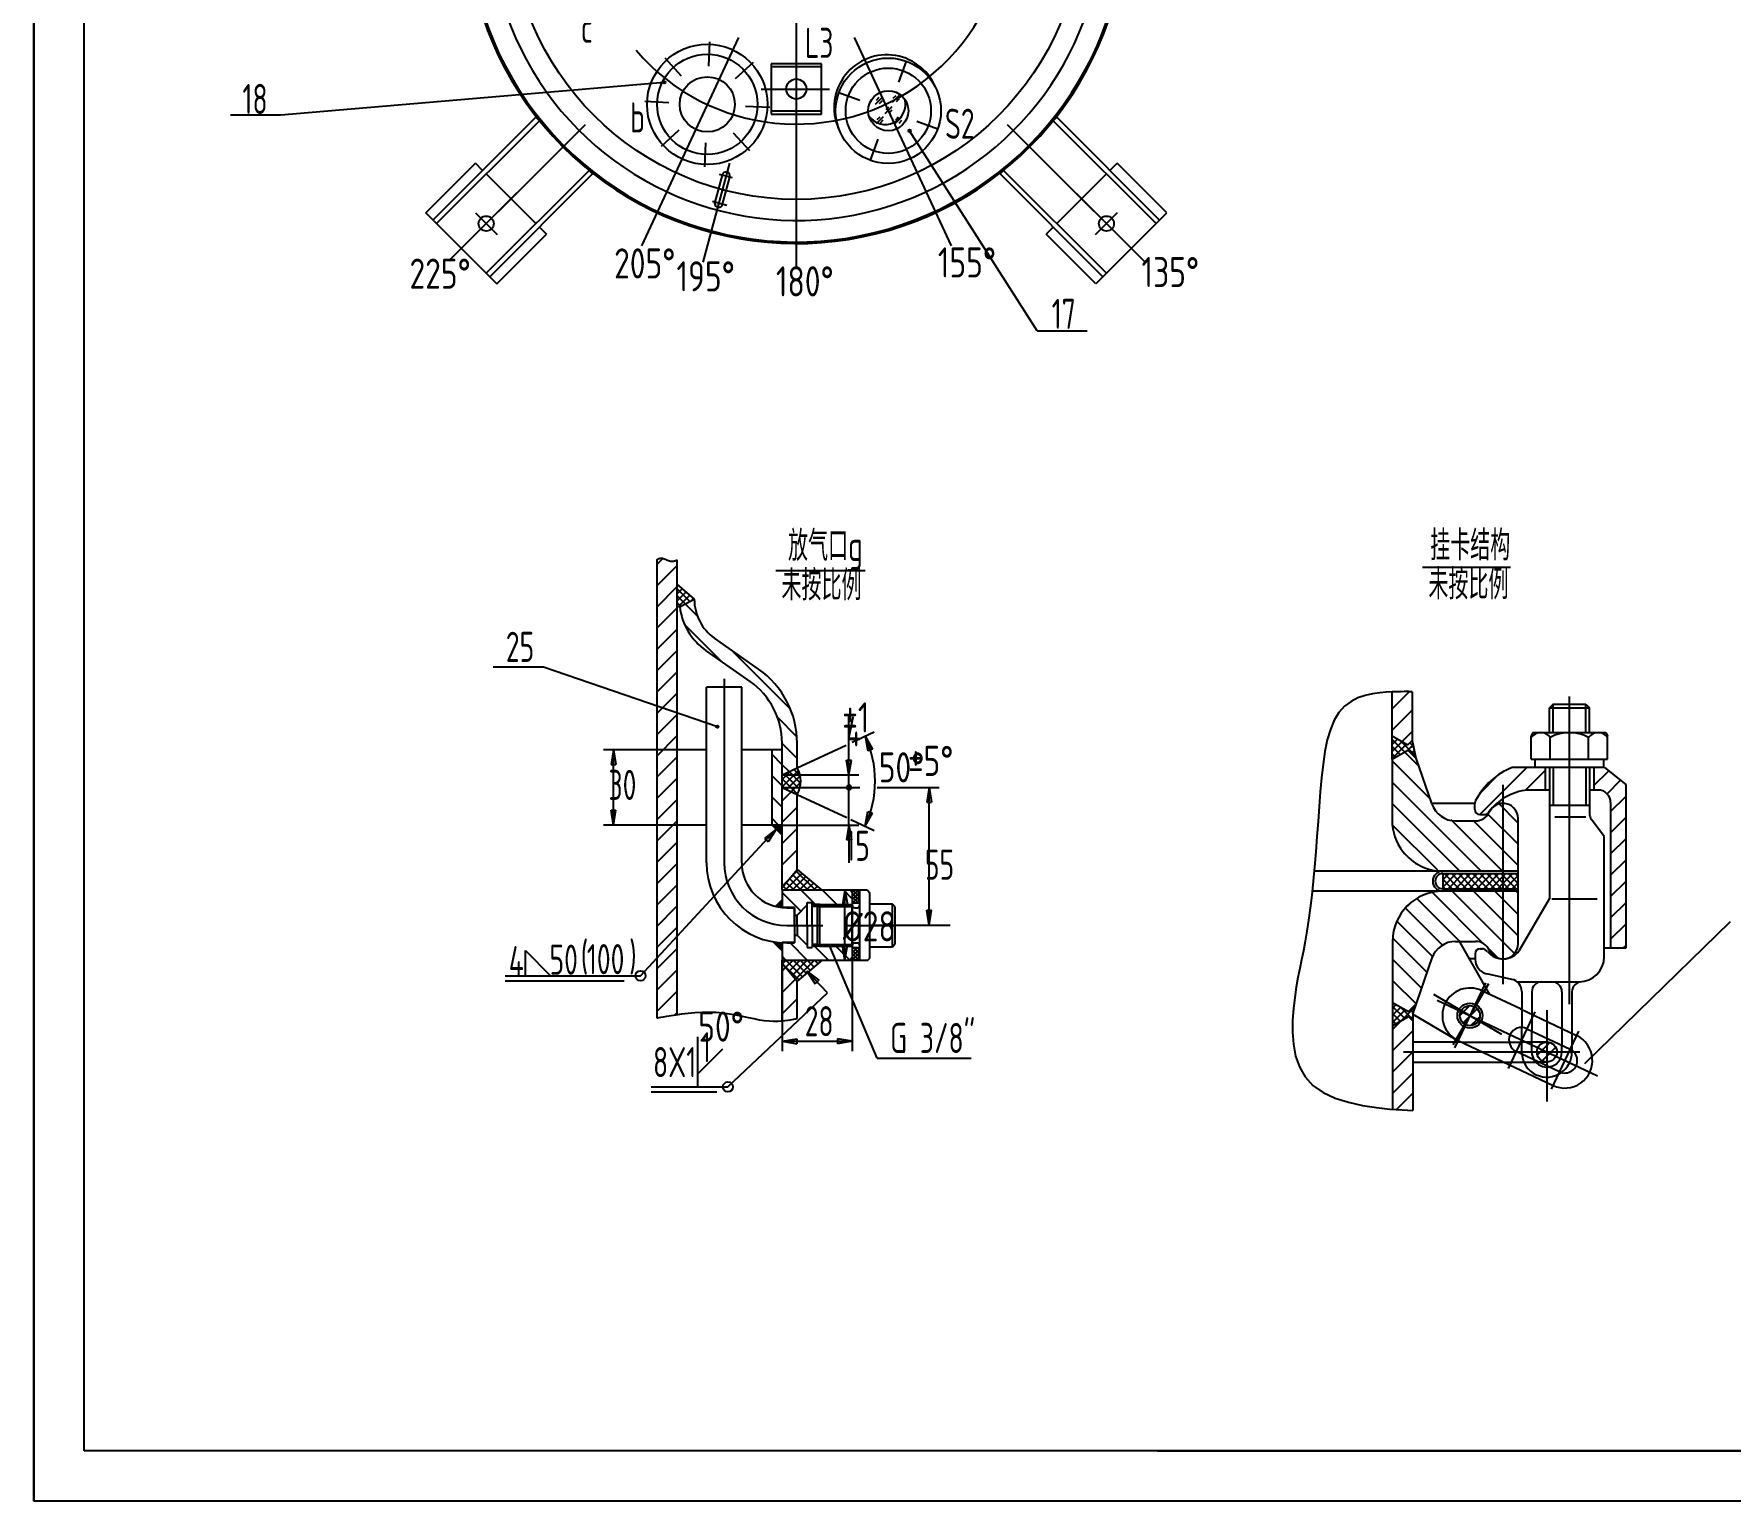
# Model space of a CAD drawing. Extents: x -1085 to 561, y -220 to 621.
# Drawn here: x -32.8 to 305.3, y -220.2 to 72.2 of the extents above; entities that cross this region are included whole.
import ezdxf

# ---------------------------------------------------------------- set-up
doc = ezdxf.new("R2010")
doc.units = 0
doc.layers.get('0').update_dxf_attribs({"color": 8, "linetype": 'CONTINUOUS'})
for name, color, linetype in [('0-EQUIPMENT', 7, 'CONTINUOUS'), ('1', 8, 'CONTINUOUS'), ('5', 8, 'CONTINUOUS'), ('8', 94, 'CONTINUOUS'), ('85', 7, 'CONTINUOUS')]:
    doc.layers.add(name, color=color, linetype=linetype)
doc.styles.add('HZTXT', font='tssdeng.shx', dxfattribs={"width": 0.8, "bigfont": 'tssdchn.shx'})

# ---------------------------------------------------------------- blocks, each defined once
blk = doc.blocks.new('*U123')
for p, q in [((91.37, -32.55), (91.37, -32.55, 1)), ((91.37, -32.55), (91.37, -32.55)), ((91.37, -32.55), (91.38, -32.55)), ((91.38, -32.55), (91.39, -32.54)), ((91.39, -32.54), (91.41, -32.53)), ((91.41, -32.53), (91.44, -32.51)), ((91.44, -32.51), (91.48, -32.49)), ((91.48, -32.49), (91.54, -32.46)), ((91.54, -32.46), (91.61, -32.42)), ((91.61, -32.42), (91.69, -32.38)), ((91.69, -32.38), (91.79, -32.34)), ((91.79, -32.34), (91.91, -32.3)), ((91.91, -32.3), (92.03, -32.27)), ((92.03, -32.27), (92.18, -32.26)), ((92.18, -32.26), (92.34, -32.26)), ((92.34, -32.26), (92.51, -32.28)), ((92.51, -32.28), (92.69, -32.33)), ((92.69, -32.33), (92.88, -32.4)), ((92.88, -32.4), (93.09, -32.48)), ((93.09, -32.48), (93.29, -32.56)), ((93.29, -32.56), (93.5, -32.65)), ((93.5, -32.65), (93.71, -32.73)), ((93.71, -32.73), (93.91, -32.8)), ((93.91, -32.8), (94.1, -32.85)), ((94.1, -32.85), (94.28, -32.88)), ((94.28, -32.88), (94.45, -32.88)), ((94.45, -32.88), (94.61, -32.87)), ((94.61, -32.87), (94.76, -32.84)), ((94.76, -32.84), (94.88, -32.81)), ((94.88, -32.81), (95, -32.77)), ((95, -32.77), (95.1, -32.73)), ((95.1, -32.73), (95.18, -32.7)), ((95.18, -32.7), (95.24, -32.67)), ((95.24, -32.67), (95.29, -32.65)), ((95.29, -32.65), (95.32, -32.63)), ((95.32, -32.63), (95.35, -32.62)), ((95.35, -32.62), (95.36, -32.62)), ((95.36, -32.62), (95.37, -32.61)), ((95.37, -32.61), (95.37, -32.61))]:
    blk.add_line(p, q)
blk = doc.blocks.new('*U124')
at = {"layer": '5'}
for p, q in [((115.23, -101.69), (116.37, -100.55)), ((115.86, -101.82), (115.39, -101.35)), ((115.52, -101.76), (116.37, -100.9)), ((116.27, -101.88), (115.56, -101.18)), ((116.37, -101.63), (115.74, -101)), ((115.81, -101.81), (116.37, -101.26)), ((116.37, -101.28), (115.92, -100.82)), ((116.37, -100.92), (116.09, -100.65)), ((116.37, -100.57), (116.27, -100.47)), ((115.42, -101.74), (115.21, -101.53, 1)), ((116.12, -101.86), (116.37, -101.61))]:
    blk.add_line(p, q, dxfattribs=at)
blk = doc.blocks.new('*U125')
at = {"layer": '5'}
for p, q in [((114.57, -108.71), (114.58, -108.7)), ((116.37, -110.47), (114.61, -108.71, 1)), ((114.75, -108.89), (114.88, -108.75)), ((114.93, -109.07), (115.19, -108.8)), ((116.37, -110.11), (115.03, -108.78)), ((115.1, -109.24), (115.51, -108.84)), ((115.28, -109.42), (115.83, -108.87)), ((116.37, -109.76), (115.44, -108.83)), ((115.46, -109.6), (116.15, -108.9)), ((115.63, -109.77), (116.37, -109.04)), ((115.81, -109.95), (116.37, -109.39)), ((116.37, -109.41), (115.84, -108.87)), ((115.99, -110.13), (116.37, -109.74)), ((116.16, -110.3), (116.37, -110.1)), ((116.37, -109.05), (116.22, -108.9)), ((116.34, -110.48), (116.37, -110.45))]:
    blk.add_line(p, q, dxfattribs=at)
blk = doc.blocks.new('*U126')
at = {"layer": '5'}
for p, q in [((130.37, -98.89), (130.82, -98.44)), ((130.37, -99.6), (131.53, -98.44)), ((130.37, -100.31), (131.87, -98.81)), ((131.87, -100.54), (130.37, -99.04)), ((131.56, -100.94), (130.37, -99.75)), ((130.85, -100.94), (130.37, -100.46, 1)), ((130.45, -100.94), (131.87, -99.52)), ((131.87, -99.84), (130.48, -98.44)), ((131.15, -100.94), (131.87, -100.22)), ((131.87, -99.13), (131.18, -98.44)), ((131.86, -100.94), (131.87, -100.93))]:
    blk.add_line(p, q, dxfattribs=at)
blk = doc.blocks.new('*U127')
at = {"layer": '5'}
for p, q in [((130.37, -110.21), (130.64, -109.94)), ((130.37, -110.91), (131.35, -109.94)), ((130.37, -111.62), (131.87, -110.12)), ((131.87, -111.86), (130.37, -110.36)), ((130.37, -112.33), (131.87, -110.83)), ((131.75, -112.44), (130.37, -111.06)), ((131.87, -111.15), (130.66, -109.94)), ((130.97, -112.44), (131.87, -111.54)), ((131.87, -110.44), (131.37, -109.94)), ((131.04, -112.44), (130.37, -111.77, 1)), ((131.67, -112.44), (131.87, -112.24))]:
    blk.add_line(p, q, dxfattribs=at)
blk = doc.blocks.new('*U128')
for p, q in [((91.37, -123.87), (91.4, -123.86)), ((91.37, -123.87), (91.37, -123.87, 1)), ((91.4, -123.86), (91.48, -123.85)), ((91.48, -123.85), (91.62, -123.83)), ((91.62, -123.83), (91.87, -123.79)), ((91.87, -123.79), (92.23, -123.73)), ((92.23, -123.73), (92.73, -123.65)), ((92.73, -123.65), (93.4, -123.54)), ((93.4, -123.54), (94.25, -123.4)), ((94.25, -123.4), (95.27, -123.25)), ((95.27, -123.25), (96.41, -123.09)), ((96.41, -123.09), (97.67, -122.95)), ((97.67, -122.95), (99, -122.83)), ((99, -122.83), (100.38, -122.75)), ((100.38, -122.75), (101.78, -122.72)), ((101.78, -122.72), (103.18, -122.76)), ((103.18, -122.76), (104.55, -122.87)), ((104.55, -122.87), (105.88, -123.05)), ((105.88, -123.05), (107.16, -123.28)), ((107.16, -123.28), (108.4, -123.52)), ((108.4, -123.52), (109.59, -123.78)), ((109.59, -123.78), (110.73, -124.02)), ((110.73, -124.02), (111.81, -124.23)), ((111.81, -124.23), (112.83, -124.39)), ((112.83, -124.39), (113.79, -124.49)), ((113.79, -124.49), (114.68, -124.53)), ((114.68, -124.53), (115.5, -124.53)), ((115.5, -124.53), (116.24, -124.49)), ((116.24, -124.49), (116.9, -124.42)), ((116.9, -124.42), (117.49, -124.34)), ((117.49, -124.34), (117.99, -124.25)), ((117.99, -124.25), (118.4, -124.17)), ((118.4, -124.17), (118.72, -124.11)), ((118.72, -124.11), (118.96, -124.06)), ((118.96, -124.06), (119.14, -124.03)), ((119.14, -124.03), (119.25, -124.01)), ((119.25, -124.01), (119.32, -123.99)), ((119.32, -123.99), (119.38, -123.98)), ((119.36, -123.99), (119.37, -123.99))]:
    blk.add_line(p, q)
blk = doc.blocks.new('*U129')
at = {"layer": '5'}
for p, q in [((95.37, -37.99), (95.67, -37.69)), ((98, -40.89), (95.37, -38.27)), ((95.37, -39.4), (96.43, -38.35)), ((95.37, -40.82), (97.19, -39)), ((97.06, -41.37), (95.37, -39.68)), ((95.66, -41.94), (97.95, -39.65)), ((98.27, -40.75), (98.71, -40.31)), ((96.13, -41.85), (95.37, -41.1, 1))]:
    blk.add_line(p, q, dxfattribs=at)
blk = doc.blocks.new('*U130')
at = {"layer": '5'}
for p, q in [((117.77, -96.2), (119.54, -94.43)), ((122.95, -98.37), (119.14, -94.57)), ((117.29, -98.37), (116.56, -97.64, 1)), ((117.02, -98.37), (120.31, -95.08)), ((118.7, -98.37), (117.21, -96.87)), ((120.12, -98.37), (117.85, -96.1)), ((118.43, -98.37), (121.08, -95.72)), ((121.53, -98.37), (118.5, -95.34)), ((119.85, -98.37), (121.84, -96.37)), ((121.26, -98.37), (122.61, -97.01)), ((122.67, -98.37), (123.38, -97.66)), ((124.09, -98.37), (124.15, -98.31))]:
    blk.add_line(p, q, dxfattribs=at)
blk = doc.blocks.new('*U131')
at = {"layer": '5'}
for p, q in [((119.69, -116.32), (116.37, -113.01, 1)), ((116.44, -113.09), (117.16, -112.37)), ((117.08, -113.86), (118.57, -112.37)), ((120.46, -115.68), (117.15, -112.37)), ((117.73, -114.63), (119.99, -112.37)), ((118.37, -115.4), (121.4, -112.37)), ((121.22, -115.03), (118.56, -112.37)), ((119.02, -116.17), (122.82, -112.37)), ((121.99, -114.39), (119.97, -112.37)), ((122.76, -113.74), (121.39, -112.37)), ((123.53, -113.1), (122.8, -112.37)), ((123.35, -113.25), (124.23, -112.37)), ((124.3, -112.45), (124.22, -112.37))]:
    blk.add_line(p, q, dxfattribs=at)
blk = doc.blocks.new('*U132')
at = {"layer": '5'}
for p, q in [((114.38, -85.45), (114.39, -85.44)), ((115.09, -86.16), (115.8, -85.44)), ((116.37, -86.14), (115.67, -85.44, 1)), ((115.79, -86.86), (116.37, -86.29))]:
    blk.add_line(p, q, dxfattribs=at)
blk = doc.blocks.new('*U133')
at = {"layer": '5'}
for p, q in [((91.37, -33.51), (92.58, -32.3, 1)), ((91.37, -37.75), (95.37, -33.75)), ((91.37, -41.99), (95.37, -37.99)), ((91.37, -46.23), (95.37, -42.23)), ((91.37, -50.48), (95.37, -46.48)), ((91.37, -54.72), (95.37, -50.72)), ((91.37, -58.96), (95.37, -54.96)), ((91.37, -63.2), (95.37, -59.2)), ((91.37, -67.45), (95.37, -63.45)), ((91.37, -71.69), (95.37, -67.69)), ((91.37, -75.93), (95.37, -71.93)), ((91.37, -80.17), (95.37, -76.17)), ((91.37, -84.42), (95.37, -80.42)), ((91.37, -88.66), (95.37, -84.66)), ((91.37, -92.9), (95.37, -88.9)), ((91.37, -97.14), (95.37, -93.14)), ((91.37, -101.39), (95.37, -97.39)), ((91.37, -105.63), (95.37, -101.63)), ((91.37, -109.87), (95.37, -105.87)), ((91.37, -114.12), (95.37, -110.12)), ((91.37, -118.36), (95.37, -114.36)), ((91.37, -122.6), (95.37, -118.6)), ((94.91, -123.3), (95.37, -122.84))]:
    blk.add_line(p, q, dxfattribs=at)
blk = doc.blocks.new('*U134')
at = {"layer": '5'}
for p, q in [((116.37, -80.63), (118.21, -78.8, 1)), ((116.37, -84.87), (119.37, -81.87)), ((116.37, -89.12), (119.37, -86.12)), ((116.37, -93.36), (119.37, -90.36)), ((116.37, -97.6), (117.77, -96.2))]:
    blk.add_line(p, q, dxfattribs=at)
blk = doc.blocks.new('*U135')
at = {"layer": '5'}
for p, q in [((116.37, -114.57), (117.08, -113.86, 1)), ((116.37, -118.81), (119.02, -116.17)), ((116.37, -123.06), (119.37, -120.06))]:
    blk.add_line(p, q, dxfattribs=at)
blk = doc.blocks.new('*U136')
at = {"layer": '5'}
for p, q in [((99.48, -43.79), (97.06, -41.37, 1)), ((104.29, -52.84), (96.94, -45.49)), ((118.06, -62.37), (106.22, -50.53)), ((119.33, -67.88), (115.49, -64.04)), ((119.37, -72.17), (116.37, -69.17)), ((117.76, -74.79), (116.37, -73.41))]:
    blk.add_line(p, q, dxfattribs=at)
blk = doc.blocks.new('*U137')
at = {"layer": '5'}
for p, q in [((116.37, -73.41), (114.37, -71.41, 1)), ((116.37, -77.65), (114.37, -75.65)), ((116.37, -81.9), (114.37, -79.9)), ((115.67, -85.44), (114.37, -84.14))]:
    blk.add_line(p, q, dxfattribs=at)
blk = doc.blocks.new('*U138')
at = {"layer": '5'}
for p, q in [((120.12, -102.62), (116.37, -98.87)), ((120.12, -98.37), (123.39, -101.64)), ((127.28, -101.29), (124.36, -98.37)), ((130.37, -100.14), (128.6, -98.37, 1))]:
    blk.add_line(p, q, dxfattribs=at)
blk = doc.blocks.new('*U139')
at = {"layer": '5'}
for p, q in [((121.39, -112.37), (117.96, -108.94)), ((125.63, -112.37), (122.5, -109.24)), ((129.87, -112.37), (127.1, -109.59, 1)), ((117.15, -112.37), (116.37, -111.59))]:
    blk.add_line(p, q, dxfattribs=at)
blk = doc.blocks.new('*U140')
at = {"layer": '5'}
for p, q in [((129.7, -75.44), (129.7, -63.7)), ((129.7, -75.44), (129.2, -72.48)), ((129.2, -72.48), (130.19, -72.48)), ((129.7, -75.44), (130.19, -72.48)), ((116.37, -75.44), (131.7, -75.44)), ((129.45, -77.51), (129.2, -77.94)), ((129.95, -77.51), (129.45, -77.51)), ((129.7, -85.44), (129.7, -75.44, 1)), ((130.2, -77.94), (129.95, -77.51)), ((116.37, -77.94), (131.7, -77.94)), ((129.2, -77.94), (129.45, -78.37)), ((129.45, -78.37), (129.95, -78.37)), ((129.95, -78.37), (130.2, -77.94)), ((116.37, -85.44), (131.7, -85.44)), ((129.7, -85.44), (129.2, -88.4)), ((129.7, -85.44), (129.7, -92.94)), ((129.7, -85.44), (130.19, -88.4)), ((130.19, -88.4), (129.2, -88.4))]:
    blk.add_line(p, q, dxfattribs=at)
blk = doc.blocks.new('*U141')
at = {"layer": '5'}
for p, q in [((95.37, -70.44), (80.77, -70.44)), ((82.77, -70.44), (82.28, -73.4)), ((82.77, -85.44), (82.77, -70.44)), ((82.77, -70.44), (83.26, -73.4)), ((82.28, -73.4), (83.26, -73.4)), ((82.77, -85.44), (82.28, -82.48)), ((82.28, -82.48), (83.26, -82.48)), ((82.77, -85.44), (83.26, -82.48)), ((95.37, -85.44), (80.77, -85.44, 1))]:
    blk.add_line(p, q, dxfattribs=at)
blk = doc.blocks.new('*U142')
at = {"layer": '5'}
for p, q in [((130.37, -105.44), (130.37, -130.53)), ((116.37, -112.37), (116.37, -130.53, 1)), ((116.37, -128.53), (119.33, -128.04)), ((119.33, -128.04), (119.33, -129.03)), ((130.37, -128.53), (127.41, -128.04)), ((127.41, -128.04), (127.41, -129.03)), ((116.37, -128.53), (130.37, -128.53)), ((116.37, -128.53), (119.33, -129.03)), ((130.37, -128.53), (127.41, -129.03))]:
    blk.add_line(p, q, dxfattribs=at)
blk = doc.blocks.new('*U143')
at = {"layer": '5'}
for p, q in [((116.37, -98.37), (130.91, -98.37)), ((128.91, -98.37), (128.42, -101.33)), ((128.42, -101.33), (129.41, -101.33)), ((128.91, -112.37), (128.91, -98.37)), ((128.91, -98.37), (129.41, -101.33)), ((128.91, -112.37), (128.42, -109.41)), ((128.42, -109.41), (129.41, -109.41)), ((128.91, -112.37), (129.41, -109.41)), ((116.37, -112.37), (130.91, -112.37, 1)), ((99.57, -137.63), (99.57, -127.63))]:
    blk.add_line(p, q, dxfattribs=at)
blk = doc.blocks.new('*U144')
at = {"layer": '5'}
for p, q in [((125.39, -118.9), (121.3, -114.57)), ((121.3, -114.57), (123.69, -116.38)), ((121.3, -114.57), (122.98, -117.06)), ((123.69, -116.38), (122.98, -117.06)), ((105.57, -137.63), (125.39, -118.9, 1))]:
    blk.add_line(p, q, dxfattribs=at)
blk = doc.blocks.new('*U145')
at = {"layer": '5'}
for p, q in [((118.72, -74.35), (119.97, -75.6)), ((116.37, -77.8), (119.63, -74.54)), ((116.37, -76.39), (118.14, -74.61)), ((116.37, -76.24), (119.41, -79.28)), ((116.91, -78.19), (116.37, -77.65)), ((116.79, -75.24), (119.84, -78.29)), ((117.24, -78.35), (119.98, -75.61)), ((117.76, -74.79), (120.07, -77.11)), ((118.21, -78.8), (120.08, -76.92)), ((90.29, -137.63), (105.57, -137.63, 1))]:
    blk.add_line(p, q, dxfattribs=at)
blk = doc.blocks.new('*U146')
at = {"layer": '5'}
for p, q in [((88.14, -115.47), (115.22, -86.29, 1)), ((115.22, -86.29), (112.85, -88.12)), ((115.22, -86.29), (113.57, -88.8)), ((112.85, -88.12), (113.57, -88.8))]:
    blk.add_line(p, q, dxfattribs=at)
blk = doc.blocks.new('*U147')
at = {"layer": '8'}
for p, q in [((114.4, -85.47), (114.44, -85.44, 1)), ((114.55, -85.62), (114.72, -85.44)), ((114.59, -85.44), (116.37, -87.22)), ((114.69, -85.76), (115, -85.44)), ((114.83, -85.9), (115.29, -85.44)), ((114.88, -85.44), (116.37, -86.94)), ((114.97, -86.04), (115.57, -85.44)), ((115.11, -86.18), (115.85, -85.44)), ((115.16, -85.44), (116.37, -86.65)), ((115.25, -86.32), (116.13, -85.44)), ((115.39, -86.46), (116.37, -85.49)), ((116.37, -86.37), (115.44, -85.44)), ((115.54, -86.61), (116.37, -85.77)), ((115.68, -86.75), (116.37, -86.05)), ((116.37, -86.09), (115.76, -85.48)), ((115.82, -86.89), (116.37, -86.34)), ((115.96, -87.03), (116.37, -86.62)), ((116.37, -85.81), (116.01, -85.44)), ((116.1, -87.17), (116.37, -86.9)), ((116.24, -87.31), (116.37, -87.18)), ((116.37, -85.52), (116.29, -85.44))]:
    blk.add_line(p, q, dxfattribs=at)
blk = doc.blocks.new('*U148')
at = {"layer": '85'}
for p, q in [((242.91, -100.06), (251.47, -108.62)), ((245.94, -98.85), (256.11, -109.02)), ((249.96, -98.62), (262.38, -111.04)), ((254.2, -98.62), (263.08, -107.5)), ((258.44, -98.62), (263.08, -103.26)), ((262.69, -98.62), (263.08, -99.01, 1)), ((238.93, -104.57), (246.04, -111.67)), ((240.62, -102.01), (247.99, -109.38)), ((238.1, -107.97), (244.94, -114.82)), ((257.23, -110.13), (259.02, -111.93)), ((238.08, -112.2), (243.85, -117.97)), ((238.08, -116.44), (242.74, -121.1))]:
    blk.add_line(p, q, dxfattribs=at)
blk = doc.blocks.new('*U149')
for p, q in [((229.78, -60.83), (228.49, -61.78)), ((231.17, -60.12), (229.78, -60.83)), ((232.63, -59.62), (231.17, -60.12)), ((234.08, -59.29), (232.63, -59.62)), ((235.5, -59.09), (234.08, -59.29)), ((236.81, -58.98), (235.5, -59.09)), ((237.98, -58.92), (236.81, -58.98)), ((238.96, -58.89), (237.98, -58.92)), ((239.76, -58.86), (238.96, -58.89)), ((240.4, -58.85), (239.76, -58.86)), ((240.91, -58.85), (240.4, -58.85)), ((241.3, -58.85), (240.91, -58.85)), ((241.6, -58.86), (241.3, -58.85)), ((241.81, -58.87), (241.6, -58.86)), ((241.98, -58.88), (241.81, -58.87, 1)), ((227.35, -63.01), (226.41, -64.56)), ((228.49, -61.78), (227.35, -63.01)), ((225.66, -66.39), (225.05, -68.48)), ((226.41, -64.56), (225.66, -66.39)), ((224.58, -70.8), (224.21, -73.31)), ((225.05, -68.48), (224.58, -70.8)), ((224.21, -73.31), (223.91, -76)), ((223.91, -76), (223.66, -78.81)), ((223.66, -78.81), (223.44, -81.73)), ((223.44, -81.73), (223.21, -84.72)), ((222.98, -87.75), (222.74, -90.77)), ((223.21, -84.72), (222.98, -87.75)), ((222.74, -90.77), (222.49, -93.75)), ((222.49, -93.75), (222.23, -96.64)), ((222.23, -96.64), (221.95, -99.41)), ((221.95, -99.41), (221.65, -102.02)), ((221.33, -104.43), (220.99, -106.61)), ((221.65, -102.02), (221.33, -104.43)), ((220.99, -106.61), (220.64, -108.61)), ((220.28, -110.48), (219.91, -112.27)), ((220.64, -108.61), (220.28, -110.48)), ((219.55, -114.04), (219.21, -115.85)), ((219.91, -112.27), (219.55, -114.04)), ((218.88, -117.74), (218.57, -119.78)), ((219.21, -115.85), (218.88, -117.74)), ((218.57, -119.78), (218.31, -121.99)), ((218.14, -124.33), (218.11, -126.74)), ((218.31, -121.99), (218.14, -124.33)), ((218.11, -126.74), (218.29, -129.14)), ((218.29, -129.14), (218.73, -131.47)), ((218.73, -131.47), (219.49, -133.66)), ((219.49, -133.66), (220.62, -135.65)), ((220.62, -135.65), (222.19, -137.37)), ((222.19, -137.37), (224.22, -138.76)), ((224.22, -138.76), (226.62, -139.86)), ((226.62, -139.86), (229.28, -140.7)), ((229.28, -140.7), (232.06, -141.31)), ((232.06, -141.31), (234.85, -141.75)), ((234.85, -141.75), (237.53, -142.04)), ((237.53, -142.04), (239.98, -142.23)), ((239.98, -142.23), (242.08, -142.35))]:
    blk.add_line(p, q)

msp = doc.modelspace()

# ---------------------------------------------------------------- linework, layer by layer
for p, q in [((-32.77011, -220.16859), (-32.77011, 620.83141)), ((-32.77011, 620.83141), (-32.77011, -220.16859, 1)), ((551.22989, -210.16859), (-22.77011, -210.16859)), ((191.22989, -210.16859), (371.22989, -210.16859)), ((561.22989, -220.16859), (-32.77011, -220.16859))]:
    msp.add_line(p, q)
at = {"layer": '0-EQUIPMENT'}
for p, q in [((119.20564, 170.07402), (119.20564, 25.92018)), ((107.65639, 71.48269), (88.319, 30.01353)), ((130.75488, 71.48269), (150.09227, 30.01353)), ((101.78921, 65.82449), (101.99918, 70.63367)), ((96.28972, 63.82284), (93.0376, 67.37192)), ((107.09331, 63.35115), (110.64238, 66.60328)), ((124.20564, 66.25013), (114.20564, 66.25013)), ((114.20564, 66.25013), (114.20564, 56.25013)), ((124.20564, 65.65013), (114.20564, 65.65013)), ((124.20564, 56.25013), (124.20564, 66.25013)), ((139.61222, 62.58978), (141.14414, 66.7987)), ((92.89054, 62.57714), (16.42147, 56.00478)), ((112.16964, 61.25013), (125.83232, 61.25013)), ((93.81638, 58.51874), (89.0072, 58.72872)), ((109.09496, 57.85167), (113.90413, 57.64169)), ((131.87387, 58.98132), (127.66495, 60.51325, 6.28319)), ((136.33077, 59.5499), (134.92842, 58.14755, 1)), ((135.6591, 59.53219), (135.0925, 58.96558)), ((136.31306, 58.87823), (135.74645, 58.31163)), ((138.26321, 57.67267), (136.86086, 56.27032)), ((137.59155, 57.65496), (137.02494, 57.08836)), ((139.69874, 59.93638), (138.29639, 58.53404)), ((139.02707, 59.91868), (138.46047, 59.35207)), ((139.68103, 59.26472), (139.11443, 58.69812)), ((16.42147, 56.00478), (6.42147, 56.00478, 1)), ((67.28519, 55.64339), (46.77909, 35.1373)), ((67.9923, 54.93629), (47.4862, 34.43019)), ((77.08673, 54.13123), (49.88945, 26.93395)), ((59.81465, 36.85914), (77.08673, 54.13123)), ((67.9923, 54.93629), (67.28519, 55.64339)), ((124.20564, 56.85013), (114.20564, 56.85013)), ((114.20564, 56.25013), (124.20564, 56.25013)), ((136.4964, 55.68501), (135.09406, 54.28267)), ((135.82474, 55.6673), (135.25814, 55.1007)), ((136.4787, 55.01335), (135.91209, 54.44674)), ((138.2455, 57.001), (137.6789, 56.4344)), ((140.19565, 55.6298), (138.7933, 54.22745)), ((139.52399, 55.61209), (138.95738, 55.04549)), ((140.17794, 54.95814), (139.61134, 54.39153)), ((143.22067, 54.85143), (147.42959, 53.3195)), ((178.59662, 36.85914), (161.32454, 54.13123)), ((161.32454, 54.13123), (188.52182, 26.93395)), ((170.41898, 54.93629), (171.12608, 55.64339)), ((170.41898, 54.93629), (190.92507, 34.43019)), ((171.12608, 55.64339), (191.63218, 35.1373)), ((95.81803, 53.01926), (92.26895, 49.76713)), ((106.62161, 52.54757), (109.87374, 48.99849)), ((135.48232, 51.24297), (133.9504, 47.03405)), ((167.21769, 13.04822), (141.79727, 52.91584, 1)), ((101.12213, 50.54592), (100.91216, 45.73674)), ((45.36488, 36.55151), (55.26437, 46.45101)), ((56.67859, 45.03679), (55.26437, 46.45101)), ((77.89179, 45.03679), (57.38569, 24.5307)), ((62.33544, 39.37994), (57.38569, 44.32969)), ((78.5989, 44.32969), (58.0928, 23.82359)), ((77.89179, 45.03679), (78.5989, 44.32969)), ((105.86607, 46.46618), (100.57677, 26.72628)), ((104.4049, 44.10401), (102.95552, 38.69482)), ((106.50561, 43.54113), (103.92194, 44.23342)), ((160.51948, 45.03679), (159.81237, 44.32969)), ((159.81237, 44.32969), (180.31847, 23.82359)), ((160.51948, 45.03679), (181.02558, 24.5307)), ((176.07583, 39.37994), (181.02558, 44.32969)), ((181.73268, 45.03679), (183.1469, 46.45101)), ((193.04639, 36.55151), (183.1469, 46.45101)), ((104.501, 38.28071), (105.95038, 43.6899)), ((62.33544, 39.37994), (67.28519, 34.43019)), ((105.38521, 38.04379), (102.47255, 38.82423, 6.28319)), ((176.07583, 39.37994), (171.12608, 34.43019)), ((52.43595, 29.48044), (45.36488, 36.55151)), ((55.22884, 36.58704), (59.58848, 32.22741)), ((178.86872, 32.27334), (183.22836, 36.63297)), ((185.97533, 29.48044), (193.04639, 36.55151)), ((59.50701, 22.40938), (69.40651, 32.30887)), ((67.9923, 33.72308), (69.40651, 32.30887)), ((170.41898, 33.72308), (169.00476, 32.30887)), ((178.90426, 22.40938), (169.00476, 32.30887)), ((52.43595, 29.48044), (59.50701, 22.40938)), ((185.97533, 29.48044), (178.90426, 22.40938)), ((167.21769, 13.04822), (177.21769, 13.04822)), ((91.37101, -32.55138), (91.37101, -123.8697)), ((95.37101, -32.61195), (95.37101, -123.23458)), ((115.13898, -34.738), (132.91296, -34.738, 1)), ((261.58025, -34.13216), (244.00166, -34.13216, 1)), ((95.37101, -37.4407), (98.87101, -40.4407)), ((95.96134, -41.9407), (98.87101, -40.4407, 6.28319)), ((95.96134, -41.9407), (95.37101, -41.9407, 6.28319)), ((109.97466, -56.82326), (101.20131, -50.6801, 6.28319)), ((111.69539, -54.36581), (102.92204, -48.22264, 6.28319)), ((58.80475, -53.92912), (68.80475, -53.92912)), ((68.80475, -53.92912), (103.4806, -65.8183)), ((104.81665, -56.3291), (104.81665, -92.9407)), ((101.31665, -92.9407), (101.31665, -57.9407, 6.28319)), ((108.31665, -57.9407), (101.31665, -57.9407)), ((108.31665, -92.9407), (108.31665, -57.9407)), ((237.97566, -62.3068), (241.45228, -58.83018)), ((237.97566, -72.30049), (237.97566, -58.92312)), ((241.97566, -58.87949), (241.97566, -68.60205)), ((273.32041, -121.16317), (273.32041, -59.84694)), ((237.97566, -66.54944), (241.97566, -62.54944)), ((270.07041, -61.3572), (269.32041, -62.1072)), ((269.32041, -62.1072), (277.32041, -62.1072)), ((269.32041, -66.997), (269.32041, -62.1072)), ((270.07041, -61.3572), (276.57041, -61.3572, 6.28319)), ((270.07041, -66.997), (270.07041, -61.3572)), ((276.57041, -61.3572), (277.32041, -62.1072)), ((276.57041, -66.997), (276.57041, -61.3572)), ((277.32041, -66.997), (277.32041, -62.1072)), ((130.32414, -68.93425), (134.73424, -66.87778)), ((239.94757, -68.82017), (241.97566, -66.79208)), ((266.04917, -66.997), (265.69917, -67.747)), ((266.04917, -66.997), (280.59166, -66.997)), ((280.59166, -66.997), (280.94166, -67.747)), ((101.31665, -70.4407), (95.37101, -70.4407)), ((116.37101, -70.4407), (108.31665, -70.4407)), ((114.37101, -85.4407), (114.37101, -70.4407)), ((116.37101, -75.4407), (116.37101, -69.11054)), ((119.37101, -74.04177), (119.37101, -69.11054)), ((119.37101, -74.04177), (129.13059, -69.49081, 6.28319)), ((132.92163, -67.72302), (134.39718, -70.33506)), ((132.92163, -67.72302), (133.47027, -70.67242)), ((134.39718, -70.33506), (133.47027, -70.67242)), ((237.97566, -67.68169), (241.09504, -69.48267)), ((237.97566, -67.96366), (238.15442, -67.7849)), ((237.97566, -69.37787), (239.05099, -68.30254)), ((240.45499, -70.86905), (237.97566, -68.38972)), ((237.97566, -70.79208), (239.94757, -68.82017)), ((237.97566, -72.2063), (240.84414, -69.33781)), ((239.55841, -71.38669), (237.97566, -69.80394)), ((237.97566, -72.30049), (241.09504, -70.49951)), ((242.60025, -71.6001), (239.6465, -68.64635)), ((243.23809, -73.65216), (240.45499, -70.86905)), ((241.09504, -69.48267), (241.97566, -68.60205)), ((241.09504, -70.49951), (242.70673, -72.1112)), ((241.09585, -70.50032), (242.15125, -69.44491)), ((242.22809, -69.81373), (241.49604, -69.08167)), ((241.80295, -71.20743), (242.39508, -70.6153)), ((241.99303, -70.04147), (241.95473, -70.00317)), ((241.97566, -68.60205), (242.70673, -72.1112)), ((265.69917, -72.33034), (265.69917, -67.747)), ((269.50979, -72.33034), (269.50979, -67.997)), ((277.13104, -72.33034), (277.13104, -67.997, 6.28319)), ((280.94166, -72.33034), (280.94166, -67.747)), ((116.37101, -75.4407), (119.37101, -74.04177)), ((238.66184, -71.90433), (237.97566, -71.21815)), ((237.97566, -72.30049), (237.97566, -84.49109)), ((245.47106, -80.12777), (237.97566, -72.63236)), ((242.51006, -71.91453), (242.63891, -71.78568)), ((242.70673, -72.1112), (245.81357, -81.12104)), ((264.84556, -73.95769), (255.44476, -83.35849)), ((280.31458, -73.95769), (261.90685, -73.95769)), ((265.69917, -72.33034), (280.94166, -72.33034)), ((266.40685, -72.33034), (266.40685, -73.95769)), ((268.45235, -73.95769), (268.45235, -78.45769)), ((269.32041, -73.95769), (269.32041, -100.10561)), ((270.07041, -73.95769), (270.07041, -81.51896)), ((276.57041, -73.95769), (276.57041, -81.51896)), ((277.32041, -73.95769), (277.32041, -83.15399, 6.28319)), ((278.18848, -73.95769), (278.18848, -78.45769)), ((280.20086, -73.95769), (280.20086, -72.33034)), ((280.31458, -73.95769), (284.53842, -77.36141)), ((116.37101, -98.36887), (116.37101, -75.4407)), ((255.59175, -94.49109), (237.97566, -76.875)), ((255.5706, -78.99001), (259.06925, -75.49136, 6.28319)), ((260.07706, -77.41714), (260.07706, -117.17285)), ((264.5314, -78.51449), (268.45235, -74.59354)), ((278.18848, -77.58533), (281.14607, -74.62774)), ((280.81633, -79.20012), (283.49548, -76.52097)), ((284.53842, -77.36141), (284.53842, -110.0039)), ((116.37101, -77.9407), (119.37101, -79.33962)), ((116.37101, -77.9407), (131.86048, -77.9407)), ((119.37101, -79.33962), (129.27734, -83.95901)), ((119.37101, -94.29361), (119.37101, -79.33962)), ((135.33707, -77.9407), (147.6849, -77.9407)), ((145.6849, -77.9407), (145.19171, -80.89988)), ((145.19171, -80.89988), (146.1781, -80.89988)), ((145.6849, -105.39248), (145.6849, -77.9407)), ((145.6849, -77.9407), (146.1781, -80.89988)), ((251.3491, -94.49109), (237.97566, -81.11764)), ((254.47444, -81.12104), (245.81357, -81.12104, 6.28319)), ((254.47444, -82.35849), (254.47444, -81.11972)), ((260.07706, -81.12104), (258.86056, -81.12104, 6.28319)), ((259.17197, -81.10075), (262.97566, -84.90444, 6.28319)), ((269.32041, -78.45769), (264.97284, -78.45769)), ((279.03842, -78.45769), (277.32041, -78.45769)), ((281.53842, -82.72067), (284.53842, -79.72067)), ((281.53842, -80.95769), (281.53842, -110.0039)), ((130.08674, -84.33644), (134.73424, -86.50361)), ((132.92163, -85.65837), (133.47027, -82.70897)), ((132.92163, -85.65837), (134.39718, -83.04634)), ((133.47027, -82.70897), (134.39718, -83.04634)), ((259.83439, -94.49109), (249.77553, -84.43224)), ((254.07703, -84.49109), (262.97566, -93.38972)), ((255.47444, -83.35849), (256.36605, -83.35849, 6.28319)), ((257.00391, -83.17533), (262.97566, -89.14708)), ((263.07706, -94.62104), (263.07706, -84.12104)), ((277.32041, -81.51896), (269.32041, -81.51896)), ((276.61973, -83.83867), (270.39529, -83.83867)), ((280.25643, -87.7517), (277.71764, -84.35028)), ((281.53842, -86.96331), (284.53842, -83.96331)), ((101.31665, -85.4407), (95.37101, -85.4407)), ((116.37101, -85.4407), (108.31665, -85.4407)), ((114.37101, -85.4407), (116.37101, -87.4407)), ((247.0649, -94.44953), (238.01722, -85.40184)), ((250.64184, -84.62104), (254.62271, -84.62104)), ((280.25643, -111.68032), (280.25643, -87.7517)), ((263.07706, -109.12104), (263.07706, -89.35518)), ((281.53842, -91.20595), (284.53842, -88.20595)), ((116.37101, -97.86887), (119.37101, -94.29361)), ((119.37101, -94.29361), (124.22772, -98.36887)), ((263.07706, -94.62104), (222.40917, -94.62104)), ((281.53842, -95.44859), (284.53842, -92.44859)), ((248.07706, -95.12104), (263.07706, -95.12104, 6.28319)), ((248.07706, -95.12104), (248.07706, -98.12104)), ((248.07706, -96.38304), (249.33906, -95.12104)), ((248.07706, -97.79726), (250.75327, -95.12104)), ((249.95498, -98.12104), (248.07706, -96.24313)), ((248.54076, -98.12104), (248.07706, -97.65734)), ((251.36919, -98.12104), (248.36919, -95.12104)), ((249.16749, -98.12104), (252.16749, -95.12104)), ((252.7834, -98.12104), (249.7834, -95.12104)), ((250.5817, -98.12104), (253.5817, -95.12104)), ((254.19762, -98.12104), (251.19762, -95.12104)), ((251.99591, -98.12104), (254.99591, -95.12104)), ((255.61183, -98.12104), (252.61183, -95.12104, 6.28319)), ((253.41013, -98.12104), (256.41013, -95.12104)), ((257.02604, -98.12104), (254.02604, -95.12104)), ((254.82434, -98.12104), (257.82434, -95.12104, 6.28319)), ((258.44026, -98.12104), (255.44026, -95.12104)), ((256.23855, -98.12104), (259.23855, -95.12104, 6.28319)), ((259.85447, -98.12104), (256.85447, -95.12104)), ((257.65277, -98.12104), (260.07706, -95.69675)), ((260.07706, -96.92942), (258.26868, -95.12104)), ((259.06698, -98.12104), (260.07706, -97.11096)), ((260.07706, -95.51521), (259.6829, -95.12104)), ((260.07706, -97.11096), (262.06698, -95.12104)), ((260.07706, -95.69675), (260.65277, -95.12104)), ((262.6829, -98.12104), (260.07706, -95.51521)), ((261.26868, -98.12104), (260.07706, -96.92942, 6.28319)), ((260.48119, -98.12104), (263.07706, -95.52518)), ((263.07706, -97.10099), (261.09711, -95.12104)), ((261.89541, -98.12104), (263.07706, -96.93939)), ((263.07706, -95.68678), (262.51132, -95.12104)), ((281.53842, -99.69123), (284.53842, -96.69123)), ((116.37101, -100.36887), (115.08123, -101.65866)), ((116.37101, -98.36887), (116.37101, -101.89088)), ((116.37101, -98.36887), (129.87101, -98.36887)), ((119.37101, -103.36887), (121.37101, -101.36887)), ((121.37101, -100.86887), (122.37101, -100.86887)), ((121.37101, -105.36887), (121.37101, -100.86887)), ((122.37101, -105.36887), (122.37101, -100.86887)), ((123.87101, -101.2907), (122.37101, -101.2907)), ((123.37101, -101.7907), (123.87101, -101.2907)), ((123.87101, -101.2907), (130.37101, -101.2907)), ((123.87101, -109.5907), (123.87101, -101.2907)), ((130.37101, -98.86887), (129.87101, -98.36887)), ((133.37101, -98.4407), (130.37101, -98.4407)), ((130.37101, -98.4407), (130.37101, -112.4407)), ((130.37101, -100.9407), (131.87101, -100.9407)), ((130.37101, -101.4407), (130.37101, -101.2907, 6.28319)), ((130.37101, -109.5907), (130.37101, -101.2907)), ((131.87101, -112.4407), (131.87101, -98.4407, 6.28319)), ((131.87101, -101.4407), (131.87101, -101.2907)), ((133.37101, -98.4407), (133.87101, -98.9407)), ((133.87101, -111.9407), (133.87101, -98.9407)), ((138.37101, -101.1907), (133.87101, -101.1907)), ((138.87101, -101.6907), (138.37101, -101.1907)), ((138.37101, -109.6907), (138.37101, -101.1907)), ((263.07706, -98.62104), (222.0255, -98.62104)), ((240.32539, -102.30348), (241.7595, -100.86938)), ((248.07706, -98.12104), (263.07706, -98.12104)), ((269.32041, -100.10561), (263.32546, -110.45513)), ((269.84202, -100.15134), (278.85552, -100.15134)), ((281.53842, -103.93387), (284.53842, -100.93387)), ((116.37101, -101.86887), (118.87101, -101.86887)), ((118.83026, -101.86887), (116.37101, -101.86887)), ((117.31665, -101.9407), (118.81665, -101.9407, 6.28319)), ((118.81665, -101.9407), (118.81665, -108.9407)), ((118.87101, -105.36887), (118.87101, -101.86887)), ((118.87101, -103.36887), (119.37101, -103.36887)), ((119.37101, -105.36887), (119.37101, -103.36887)), ((123.52101, -101.6407), (122.37101, -101.6407)), ((123.37101, -101.7907), (123.37101, -109.0907)), ((123.52101, -101.6407), (130.37101, -101.6407)), ((130.87101, -101.9407), (131.37101, -101.9407, 6.28319)), ((138.87101, -101.6907), (138.87101, -109.1907)), ((145.6849, -105.39248), (145.19171, -102.43329)), ((145.19171, -102.43329), (146.1781, -102.43329)), ((145.6849, -105.39248), (146.1781, -102.43329)), ((305.34417, -104.71716), (276.3206, -133.0614)), ((117.31665, -105.4407), (124.52342, -105.4407, 1)), ((118.87101, -105.36887), (118.87101, -108.86887)), ((118.87101, -107.36887), (119.37101, -107.36887)), ((119.37101, -105.36887), (119.37101, -107.36887)), ((119.37101, -107.36887), (121.37101, -109.36887)), ((121.37101, -105.36887), (121.37101, -109.86887)), ((122.37101, -105.36887), (122.37101, -109.86887)), ((122.37101, -105.36887), (122.37101, -109.86887)), ((129.43746, -105.4407), (138.6434, -105.4407)), ((133.87101, -105.4407), (138.83328, -105.4407)), ((133.93785, -105.39248), (149.86029, -105.39248, 1)), ((281.53842, -108.17652), (284.53842, -105.17652)), ((65.21762, -115.47486), (65.21762, -110.47486, 1)), ((65.21762, -110.47486), (70.21762, -115.47486)), ((116.37101, -110.51252), (114.55991, -108.70142)), ((116.37101, -108.86887), (118.87101, -108.86887)), ((118.83026, -108.86887), (116.37101, -108.86887)), ((116.37101, -108.91273), (116.37101, -112.36887)), ((117.31665, -108.9407), (118.81665, -108.9407)), ((121.37101, -109.86887), (122.37101, -109.86887)), ((123.52101, -109.2407), (122.37101, -109.2407)), ((123.87101, -109.5907), (122.37101, -109.5907)), ((123.87101, -109.5907), (123.37101, -109.0907)), ((123.52101, -109.2407), (130.37101, -109.2407)), ((123.87101, -109.5907), (130.37101, -109.5907)), ((135.3365, -131.92271), (125.90031, -109.5907)), ((131.87101, -109.9407), (130.37101, -109.9407)), ((130.87101, -108.9407), (131.37101, -108.9407, 6.28319)), ((133.87101, -109.6907), (138.37101, -109.6907)), ((138.37101, -109.6907), (138.87101, -109.1907)), ((238.07706, -108.62104), (238.07706, -120.81164, 6.28319)), ((250.64184, -108.62104), (254.62271, -108.62104)), ((251.4368, -108.71323), (257.40565, -119.19473)), ((254.52073, -111.09999), (254.52073, -112.15824, 6.28319)), ((255.52073, -110.09999), (256.02073, -110.09999)), ((263.32831, -110.45115), (263.32546, -110.45513)), ((284.53842, -110.0039), (280.25643, -110.0039)), ((283.95368, -110.0039), (284.53842, -109.41916)), ((116.37101, -124.47296), (116.37101, -112.36887)), ((116.37101, -112.36887), (129.87101, -112.36887)), ((119.37101, -116.58778), (116.37101, -113.01252)), ((119.37101, -116.58778), (124.39892, -112.36887)), ((130.37101, -111.86887), (129.87101, -112.36887)), ((133.37101, -112.4407), (130.37101, -112.4407)), ((133.37101, -112.4407), (133.87101, -111.9407)), ((242.07706, -123.12104), (246.01093, -111.71282)), ((254.52073, -112.12104), (253.37743, -112.12104)), ((61.142, -115.47486), (88.14298, -115.47486)), ((61.142, -116.47486), (84.89101, -116.47486)), ((119.37101, -123.98587), (119.37101, -116.58778)), ((257.19634, -117.0858), (250.06392, -129.27193)), ((256.57696, -116.88326), (250.44246, -129.86637, 6.28319)), ((261.86014, -116.19015), (256.87306, -115.08749)), ((262.88377, -116.68032), (275.25643, -116.68032)), ((238.07706, -120.81164), (241.21737, -122.6247)), ((238.07706, -120.81164), (238.07706, -142.08211)), ((238.07706, -121.93939), (238.79202, -121.22443)), ((240.50644, -124.02784), (238.07706, -121.59847)), ((242.07706, -124.18426), (239.56148, -121.66867)), ((239.85533, -124.40376), (242.57128, -121.68781)), ((241.21737, -122.6247), (242.79076, -121.05131)), ((242.52968, -121.80845), (242.28165, -121.56042)), ((259.86316, -127.15827), (246.32089, -119.23211)), ((246.94903, -120.33704), (278.89215, -135.4301)), ((252.19533, -122.67036), (253.43955, -121.42614)), ((263.53554, -122.09109), (255.83536, -118.45277, 6.28319)), ((263.82041, -118.6312), (263.82041, -122.22569)), ((265.82041, -118.68032), (265.82041, -123.17069, 6.28319)), ((271.82041, -118.68032), (271.82041, -126.00567)), ((273.82041, -118.68032), (273.82041, -126.95067)), ((238.07706, -123.3536), (239.6886, -121.74207)), ((238.07706, -124.76782), (240.58518, -122.2597)), ((239.60986, -124.54548), (238.07706, -123.01268)), ((238.07706, -125.43045), (241.21737, -123.61739)), ((238.07706, -126.18203), (239.85533, -124.40376)), ((238.71329, -125.06312), (238.07706, -124.4269)), ((241.21737, -123.61739), (242.07706, -124.47707)), ((242.16706, -122.86004), (241.57455, -122.26753)), ((241.63665, -124.03666), (242.07706, -123.59625)), ((242.07706, -123.12104), (250.70749, -128.17235)), ((242.07706, -123.12104), (242.07706, -142.34979, 6.28319)), ((251.48624, -123.37945), (252.09649, -122.76921, 6.28319)), ((252.09649, -122.76921), (252.19533, -122.67036)), ((252.10985, -124.87716), (253.37888, -123.60814, 6.28319)), ((253.41791, -123.56911), (253.53346, -123.45356)), ((253.53346, -123.45356), (253.53712, -123.4499)), ((253.53712, -123.4499), (254.93726, -122.04975)), ((253.69355, -125.41478), (254.87159, -124.23675)), ((254.87159, -124.23675), (254.97774, -124.13059)), ((254.97774, -124.13059), (255.47488, -123.63346)), ((266.4158, -122.67483), (261.09192, -133.94235)), ((263.53554, -122.09109), (274.74715, -127.38855)), ((263.82041, -122.22569), (263.82041, -125.7836)), ((265.82041, -123.17069), (265.82041, -126.48871)), ((268.82041, -122.36615), (268.82041, -140.52064)), ((238.07706, -130.42467), (242.07706, -126.42467)), ((251.13605, -128.39845), (270.04784, -137.33423)), ((263.82041, -130.68032), (263.82041, -125.7836)), ((264.83398, -126.02262), (273.46552, -130.10101, 6.28319)), ((265.82041, -130.68032), (265.82041, -126.48871, 6.28319)), ((275.15848, -126.51802), (269.71079, -138.04757)), ((271.82041, -126.00567), (271.82041, -129.3237)), ((273.82041, -126.95067), (273.82041, -130.30583)), ((99.57354, -135.02631), (104.57354, -130.02631)), ((238.07706, -134.66731), (242.07706, -130.66731)), ((275.3763, -130.68032), (240.22395, -130.68032)), ((251.80134, -128.68032), (242.07706, -128.68032, 6.28319)), ((251.80134, -128.68032), (261.29773, -128.68032)), ((261.29773, -128.68032), (263.82041, -128.68032)), ((271.32947, -134.62177), (262.69793, -130.54339, 6.28319)), ((265.82041, -128.68032), (263.82041, -128.68032)), ((268.82041, -128.68032), (265.82041, -128.68032)), ((266.9143, -131.28592), (267.51989, -130.68032)), ((267.51989, -130.68032), (267.94339, -130.25683)), ((267.87746, -132.44408), (268.82041, -131.50112)), ((267.94339, -130.25683), (268.82041, -129.3798)), ((268.82041, -129.3798), (269.42601, -128.77421)), ((268.82041, -131.50112), (269.38401, -130.93753)), ((269.38401, -130.93753), (269.64121, -130.68032)), ((269.64121, -130.68032), (270.58417, -129.73737)), ((271.82041, -130.68032), (271.82041, -129.42202, 6.28319)), ((273.82041, -130.68032), (273.82041, -130.30583)), ((135.3365, -131.92271), (154.05183, -131.92271, 1)), ((238.07706, -138.90995), (242.07706, -134.90995)), ((242.07706, -132.68032), (260.19827, -132.68032)), ((260.19827, -132.68032), (267.22057, -132.68032)), ((268.82041, -132.68032), (267.22057, -132.68032)), ((90.29294, -138.62896), (103.38263, -138.62896, 1)), ((238.83777, -142.14025), (242.07706, -138.90095))]:
    msp.add_line(p, q, dxfattribs=at)
for centre, radius in [((119.20564, 96.25013), 57), ((101.45567, 58.18521), 12), ((101.45567, 58.18521), 10), ((137.54727, 56.91637), 10.5), ((137.54727, 56.91637), 8.5), ((92.89054, 62.57714), 0.25), ((101.45567, 58.18521), 5.5), ((119.20564, 61.25013), 2), ((137.54727, 56.91637), 4), ((141.79727, 52.91584), 0.25), ((57.38569, 34.43019), 1.5), ((181.02558, 34.43019), 1.5), ((103.4806, -65.8183), 0.25), ((131.07685, -99.74762), 0.125), ((88.14298, -115.47486), 1), ((253.48571, -123.42561), 2.5), ((253.48571, -123.42561), 2.5), ((253.48571, -123.42561), 2), ((268.82041, -130.68032), 2), ((105.57354, -137.62896), 1)]:
    msp.add_circle(centre, radius, dxfattribs=at)
for centre, radius, start, end in [((119.20564, 96.25013), 65.8, 144.0123557, 447.9441083), ((119.20564, 96.25013), 65.5, 143.8215503, 447.934688), ((119.20564, 96.25013), 61.2, 140.8186251, 430.0159184), ((119.20564, 96.25013), 42, 220.4920898, 569.8385265), ((137.2412, 57.57275), 10.5, 23.0236385, 206.9763615), ((136.9556, 58.18521), 4, 215.0786581, 374.9213419), ((105.17764, 43.89695), 0.8, 345, 525), ((103.72826, 38.48777), 0.8, 165, 345), ((108.37101, -40.4407), 9.5, 180, 235), ((108.37101, -40.4407), 12.5, 186.8921026, 235), ((101.37101, -69.11054), 15, 0, 55), ((101.37101, -69.11054), 18, 0, 55), ((267.60448, -69.31211), 2.31511, 34.6146661, 145.3853339), ((273.32041, -74.75743), 7.76043, 60.5915139, 119.4084861), ((279.03635, -69.31211), 2.31511, 34.6146661, 145.3853339), ((113.69038, -76.6907), 21.21933, 335, 385), ((114.84468, -76.6907), 5.24447, 329.6627656, 390.3372344), ((267.17378, -87.09454), 14.15335, 111.8472221, 152.5270692), ((255.47444, -81.07897), 1, 149.0834416, 182.4090826), ((266.1781, -89.5691), 11.17658, 96.190684, 143.6292289), ((260.07706, -84.12104), 3, 83.3063586, 135.290203), ((260.07706, -84.12104), 3, 0, 90), ((279.03842, -80.95769), 2.5, 0, 90), ((247.97566, -84.49109), 10, 180, 218.4375758), ((250.64184, -79.62104), 5, 199.025606, 270), ((255.47444, -82.35849), 1, 180, 270), ((254.62271, -81.62104), 3, 270, 335.3756816), ((256.36605, -82.35849), 1, 270, 323.6888371), ((260.07706, -84.12104), 3, 141.1818797, 155.3756816), ((279.32041, -83.15399), 2, 180, 216.7373434), ((248.07706, -84.62104), 10, 217.4931278, 270), ((117.31665, -92.9407), 16, 180, 270), ((117.31665, -92.9407), 12.5, 180, 270), ((117.31665, -92.9407), 9, 180, 270), ((248.07706, -96.62104), 2, 90, 270), ((248.07706, -96.62104), 1.5, 90, 270), ((248.07706, -108.62104), 10, 90, 180), ((130.87101, -101.4407), 0.5, 180, 270), ((131.37101, -101.4407), 0.5, 270, 360), ((130.87101, -109.4407), 0.5, 90, 180), ((131.37101, -109.4407), 0.5, 0, 90), ((250.64184, -113.62104), 5, 90, 160.974394), ((255.52073, -111.09999), 1, 90, 180), ((254.62271, -111.62104), 3, 24.6243184, 90), ((255.81714, -111.59999), 1.5, 39.237484, 90), ((260.07706, -108.12104), 4, 219.3396327, 324.3714875), ((260.07706, -109.12104), 3, 204.6243184, 276.6936414), ((260.07706, -109.12104), 3, 270, 360), ((257.52073, -112.15824), 3, 180, 257.5322811), ((275.25643, -111.68032), 5, 270, 360), ((253.48571, -123.42561), 5.5, 64.7093631, 244.7093631), ((261.32041, -118.6312), 2.5, 0, 77.5322811), ((267.82041, -118.68032), 2, 90, 180), ((269.82041, -118.68032), 2, 0, 90), ((275.82041, -118.68032), 2, 90, 180), ((263.76595, -128.283), 2.5, 64.7093631, 244.7093631), ((272.3975, -132.36139), 5.5, 244.7093631, 424.7093631), ((268.82041, -130.68032), 5, 180, 184.6005709), ((268.82041, -130.68032), 5, 184.6005709, 305.244892), ((268.82041, -130.68032), 3, 180, 210.8688771), ((268.82041, -130.68032), 3, 278.5498492, 360), ((272.3975, -132.36139), 2.5, 244.7093631, 424.7093631), ((268.82041, -130.68032), 5, 305.244892, 360), ((268.82041, -130.68032), 3, 210.8688771, 278.5498492)]:
    msp.add_arc(centre, radius, start, end, dxfattribs=at)
at = {"layer": '1'}
msp.add_line((-22.77011, -210.16859), (-22.77011, 595.83141), dxfattribs=at)

# ---------------------------------------------------------------- block references
at = {"layer": '0-EQUIPMENT'}
for name in ['*U123', '*U133', '*U129', '*U136', '*U149', '*U140', '*U141', '*U145', '*U137', '*U134', '*U146', '*U132', '*U147', '*U130', '*U143', '*U124', '*U138', '*U126', '*U148', '*U142', '*U125', '*U139', '*U127', '*U144', '*U131', '*U135', '*U128']:
    msp.add_blockref(name, (0, 0), dxfattribs=at)

# ---------------------------------------------------------------- texts
at = {"layer": '0-EQUIPMENT', "style": 'HZTXT', "width": 0.7}
for s, p in [('c', (76.25213, 70.44703)), ('L3', (120.90505, 67.44372)), ('18', (8.79001, 56.26674)), ('b', (86.07212, 52.58085)), ('S2', (148.84026, 51.32944)), ('17', (170.10644, 13.43759)), ('放气口g', (117.54981, -32.79792)), ('挂卡结构', (245.57134, -32.70997)), ('未按比例', (245.20378, -40.4489)), ('未按比例', (116.25964, -40.66513)), ('25', (61.30475, -52.92912)), ('4', (129.1318, -69.79326)), ('30', (81.7708, -80.4407)), ('15', (128.93875, -92.57384)), ('55', (144.83572, -96.33451)), ('(', (76.22179, -114.65973)), (')', (85.90139, -114.65973)), ('4', (61.8725, -115.54912)), ('50', (70.00647, -115.27108)), ('100', (77.44448, -115.16919)), ('28', (120.87101, -127.53422)), ('G 3/8"', (137.89387, -130.87651)), ('1', (100.17288, -132.71458)), ('8X1', (90.63228, -135.69132))]:
    msp.add_text(s, height=6, dxfattribs=at).set_placement(p)
at = {"layer": '0-EQUIPMENT', "char_height": 6, "attachment_point": 7, "style": 'HZTXT'}
for s, insert in [('225%%d', (42.09364, 21.45196)), ('205%%d', (82.88313, 23.48726)), ('155%%d', (147.42856, 23.69167)), ('135%%d', (188.03828, 21.7649)), ('195%%d', (95.33159, 20.91793)), ('180%%d', (115.1481, 19.92046)), ('%%p1', (128.35958, -66.99395)), ('50%%d', (135.63622, -76.9448)), ('%%p5%%d', (141.44836, -75.65342)), ('%%c28', (128.48399, -108.62511)), ('50%%d', (99.65916, -128.60483))]:
    msp.add_mtext(s, dxfattribs=dict(at, insert=insert))

doc.saveas('drawing.dxf')
